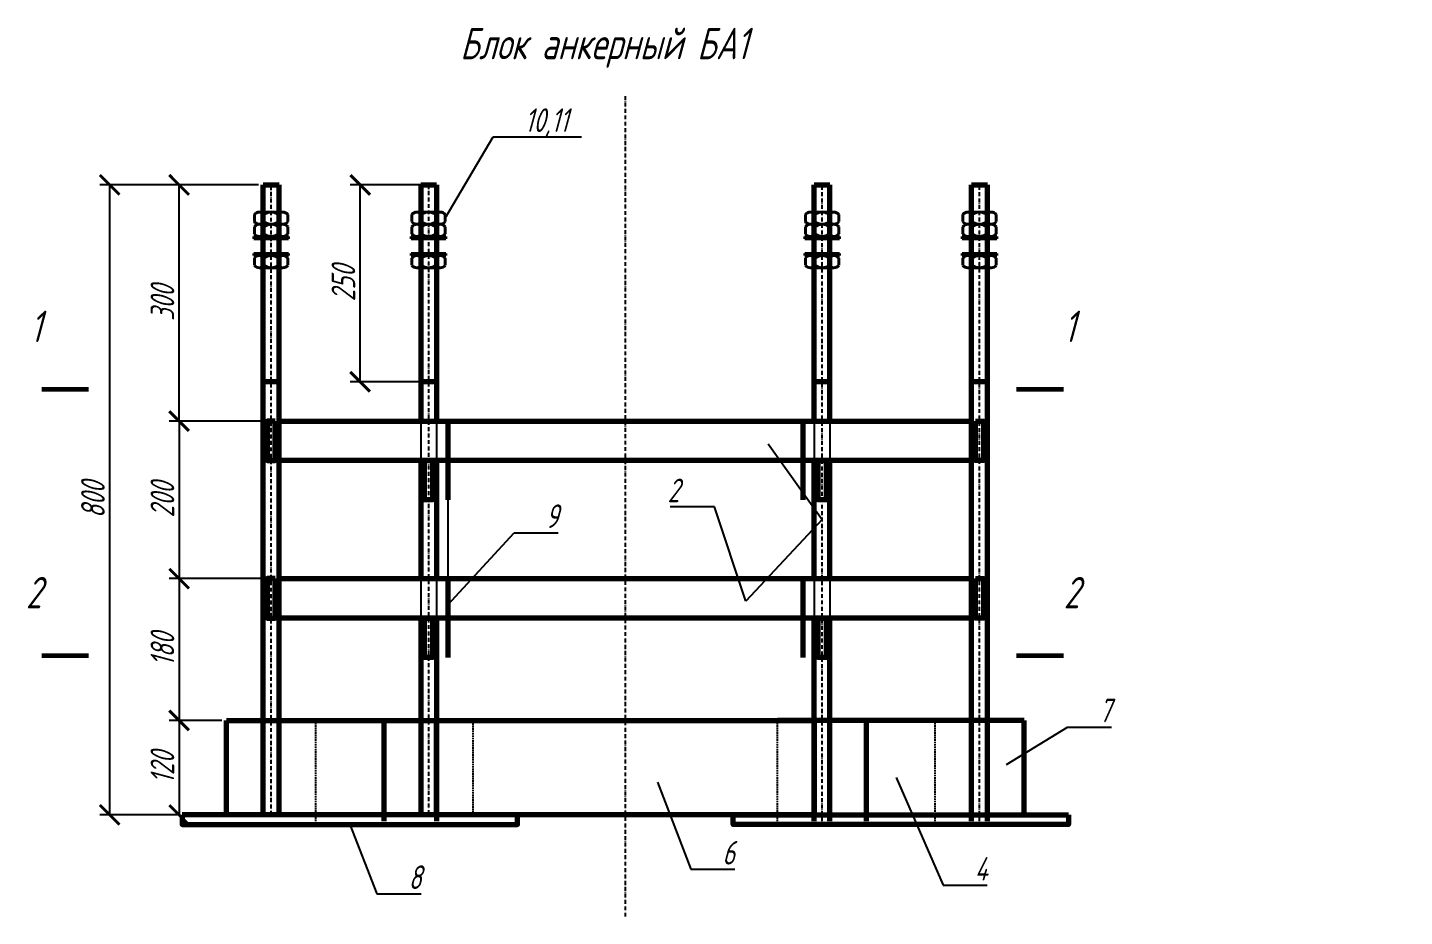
# Model space of a CAD drawing. Header units: millimetres. Extents: x 18535 to 117897, y 11356 to 27315.
# Drawn here: x 27927 to 29676, y 18120 to 19248 of the extents above; entities that cross this region are included whole.
import ezdxf
from ezdxf import colors
from ezdxf.entities.mleader import LeaderData, LeaderLine
from ezdxf.enums import TextEntityAlignment as Align
from ezdxf.math import Vec2, Vec3

# ---------------------------------------------------------------- set-up
doc = ezdxf.new("R2010")
doc.units = ezdxf.units.MM
doc.linetypes.add('ОСЕВАЯ_МЕЛКАЯ', pattern=[8, 5, -1.5, 0, -1.5])
doc.linetypes.add('ШТРИХ_МЕЛКИЙ', pattern=[3, 2, -1])
for name, color, linetype, lineweight in [('Dimensions', 1, 'Continuous', 25), ('Обозначения', 102, 'Continuous', 25), ('Основная', 134, 'Continuous', 70)]:
    doc.layers.add(name, color=color, linetype=linetype, lineweight=lineweight)
doc.styles.add('!Жартун', font='simplex.shx', dxfattribs={"width": 0.7, "oblique": 15, "height": 3})
doc.dimstyles.new('!Жартун_размер', dxfattribs={"dimtxt": 3, "dimasz": 2.5, "dimexe": 1.25, "dimexo": 0.625, "dimtad": 1, "dimdec": 0, "dimtxsty": '!Жартун', "dimblk": 'ARCHTICK', "dimcen": 2.5, "dimaunit": 1, "dimadec": 0, "dimazin": 0, "dimtfac": 1, "dimtdec": 0, "dimtix": 1, "dimtmove": 1, "dimatfit": 2, "dimldrblk": 'NONE', "dimfxl": 1, "dimtfill": 1, "dimlwd": 25, "dimarcsym": 0})

# ---------------------------------------------------------------- blocks, each defined once
blk = doc.blocks.new('гайка')
at = {"lineweight": 40}
for p, q in [((-2.13, 0.33), (-2.13, 1.23)), ((-1.51, 0), (1.51, 0)), ((-1.5, 1.55), (1.51, 1.55)), ((-0.89, 0.32), (-0.89, 1.22)), ((0.89, 0.32), (0.89, 1.22)), ((2.12, 0.33), (2.12, 1.23))]:
    blk.add_line(p, q, dxfattribs=at)
for centre, radius, start, end in [((-1.49, 0.75), 0.798, 90.1886, 142.4612), ((-1.51, 0.75), 0.746, 213.8179, 269.6802), ((-1.51, 0.8), 0.751, 34.7441, 90.11), ((-1.51, 0.75), 0.751, 269.89, 325.2559), ((0.02, 0.09), 1.46, 90.9884, 128.9307), ((0.03, 1.48), 1.48, 231.336, 268.7449), ((0, 0.15), 1.4, 50.2314, 89.8441), ((-0.04, 1.5), 1.5, 271.5883, 308.3361), ((1.51, 0.8), 0.751, 89.89, 145.2559), ((1.51, 0.75), 0.751, 214.7441, 270.11), ((1.49, 0.75), 0.798, 37.5388, 89.8114), ((1.5, 0.75), 0.749, 270.3611, 326.0099)]:
    blk.add_arc(centre, radius, start, end, dxfattribs=at)
blk = doc.blocks.new('шайба')
at = {"lineweight": 40}
for p, q in [((2.19, 0.28), (-2.19, 0.28)), ((-2.19, 0.28), (-2.19, 0)), ((2.19, 0.28), (-2.19, 0.28)), ((-2.19, 0.28), (-2.19, 0)), ((2.19, 0), (-2.19, 0)), ((2.19, 0), (-2.19, 0)), ((-1.49, 0.28), (1.53, 0.28)), ((2.19, 0.28), (2.19, 0)), ((2.19, 0.28), (2.19, 0))]:
    blk.add_line(p, q, dxfattribs=at)
blk = doc.blocks.new('_ArchTick')
at = {"color": 0, "linetype": 'ByBlock', "const_width": 0.15}
blk.add_lwpolyline([(-0.5, -0.5), (0.5, 0.5)], dxfattribs=at)
blk = doc.blocks.new('*D259')
at = {"layer": 'Defpoints', "color": 0, "transparency": 16777216}
for p in [(28031.5, 19048.5), (28226.6, 19048.5), (28123.5, 18248.5)]:
    blk.add_point(p, dxfattribs=at)
at = {"layer": 'Обозначения', "color": 0, "lineweight": -2, "transparency": 16777216}
for p, q in [((28220.4, 19048.5), (28019, 19048.5)), ((28117.3, 18248.5), (28019, 18248.5))]:
    blk.add_line(p, q, dxfattribs=at)
at = {"layer": 'Обозначения', "color": 0, "linetype": 'Continuous', "lineweight": 25, "transparency": 16777216}
blk.add_line((28031.5, 18248.5), (28031.5, 19048.5), dxfattribs=at)
at = {"layer": 'Обозначения', "color": 0, "lineweight": 25, "transparency": 16777216, "xscale": 25, "yscale": 25, "zscale": 25}
for p, rotation in [((28031.5, 19048.5), 90), ((28031.5, 18248.5), 270)]:
    blk.add_blockref('_ArchTick', p, dxfattribs=dict(at, rotation=rotation))
at = {"layer": 'Обозначения', "color": 0, "transparency": 16777216, "insert": (28010.2, 18648.5), "char_height": 30, "attachment_point": 5, "rotation": 90, "style": '!Жартун', "bg_fill": 3, "box_fill_scale": 1.1, "bg_fill_color": 256, "bg_fill_true_color": 13158600, "bg_fill_transparency": 0}
blk.add_mtext('800', dxfattribs=at)
blk = doc.blocks.new('_None')
blk = doc.blocks.new('*D260')
at = {"layer": 'Defpoints', "color": 0, "transparency": 16777216}
for p in [(28119.7, 19048.5), (28226.6, 19048.5), (28231.6, 18748.5)]:
    blk.add_point(p, dxfattribs=at)
at = {"layer": 'Обозначения', "color": 0, "lineweight": -2, "transparency": 16777216}
for p, q in [((28220.4, 19048.5), (28107.2, 19048.5)), ((28225.4, 18748.5), (28107.2, 18748.5))]:
    blk.add_line(p, q, dxfattribs=at)
at = {"layer": 'Обозначения', "color": 0, "linetype": 'Continuous', "lineweight": 25, "transparency": 16777216}
blk.add_line((28119.7, 18748.5), (28119.7, 19048.5), dxfattribs=at)
at = {"layer": 'Обозначения', "color": 0, "lineweight": 25, "transparency": 16777216, "xscale": 25, "yscale": 25, "zscale": 25}
for p, rotation in [((28119.7, 19048.5), 90), ((28119.7, 18748.5), 270)]:
    blk.add_blockref('_ArchTick', p, dxfattribs=dict(at, rotation=rotation))
at = {"layer": 'Обозначения', "color": 0, "transparency": 16777216, "insert": (28098.5, 18898.5), "char_height": 30, "attachment_point": 5, "rotation": 90, "style": '!Жартун', "bg_fill": 3, "box_fill_scale": 1.1, "bg_fill_color": 256, "bg_fill_true_color": 13158600, "bg_fill_transparency": 0}
blk.add_mtext('300', dxfattribs=at)
blk = doc.blocks.new('*D261')
at = {"layer": 'Defpoints', "color": 0, "transparency": 16777216}
for p in [(28349.7, 19048.5), (28446.6, 19048.5), (28446.6, 18798.5)]:
    blk.add_point(p, dxfattribs=at)
at = {"layer": 'Обозначения', "color": 0, "lineweight": -2, "transparency": 16777216}
for p, q in [((28440.4, 19048.5), (28337.2, 19048.5)), ((28440.4, 18798.5), (28337.2, 18798.5))]:
    blk.add_line(p, q, dxfattribs=at)
at = {"layer": 'Обозначения', "color": 0, "linetype": 'Continuous', "lineweight": 25, "transparency": 16777216}
blk.add_line((28349.7, 18798.5), (28349.7, 19048.5), dxfattribs=at)
at = {"layer": 'Обозначения', "color": 0, "lineweight": 25, "transparency": 16777216, "xscale": 25, "yscale": 25, "zscale": 25}
for p, rotation in [((28349.7, 19048.5), 90), ((28349.7, 18798.5), 270)]:
    blk.add_blockref('_ArchTick', p, dxfattribs=dict(at, rotation=rotation))
at = {"layer": 'Обозначения', "color": 0, "transparency": 16777216, "insert": (28328.4, 18923.5), "char_height": 30, "attachment_point": 5, "rotation": 90, "style": '!Жартун', "bg_fill": 3, "box_fill_scale": 1.1, "bg_fill_color": 256, "bg_fill_true_color": 13158600, "bg_fill_transparency": 0}
blk.add_mtext('250', dxfattribs=at)
blk = doc.blocks.new('*D262')
at = {"layer": 'Defpoints', "color": 0, "transparency": 16777216}
for p in [(28231.6, 18748.5), (28119.7, 18548.5), (28231.6, 18548.5)]:
    blk.add_point(p, dxfattribs=at)
at = {"layer": 'Обозначения', "color": 0, "lineweight": -2, "transparency": 16777216}
for p, q in [((28225.4, 18748.5), (28107.2, 18748.5)), ((28225.4, 18548.5), (28107.2, 18548.5))]:
    blk.add_line(p, q, dxfattribs=at)
at = {"layer": 'Обозначения', "color": 0, "linetype": 'Continuous', "lineweight": 25, "transparency": 16777216}
blk.add_line((28119.7, 18748.5), (28119.7, 18548.5), dxfattribs=at)
at = {"layer": 'Обозначения', "color": 0, "lineweight": 25, "transparency": 16777216, "xscale": 25, "yscale": 25, "zscale": 25}
for p, rotation in [((28119.7, 18748.5), 90), ((28119.7, 18548.5), 270)]:
    blk.add_blockref('_ArchTick', p, dxfattribs=dict(at, rotation=rotation))
at = {"layer": 'Обозначения', "color": 0, "transparency": 16777216, "insert": (28098.5, 18648.5), "char_height": 30, "attachment_point": 5, "rotation": 90, "style": '!Жартун', "bg_fill": 3, "box_fill_scale": 1.1, "bg_fill_color": 256, "bg_fill_true_color": 13158600, "bg_fill_transparency": 0}
blk.add_mtext('200', dxfattribs=at)
blk = doc.blocks.new('*D263')
at = {"layer": 'Defpoints', "color": 0, "transparency": 16777216}
for p in [(28231.6, 18548.5), (28119.7, 18368.5), (28180.1, 18368.5)]:
    blk.add_point(p, dxfattribs=at)
at = {"layer": 'Обозначения', "color": 0, "lineweight": -2, "transparency": 16777216}
for p, q in [((28225.4, 18548.5), (28107.2, 18548.5)), ((28173.8, 18368.5), (28107.2, 18368.5))]:
    blk.add_line(p, q, dxfattribs=at)
at = {"layer": 'Обозначения', "color": 0, "linetype": 'Continuous', "lineweight": 25, "transparency": 16777216}
blk.add_line((28119.7, 18548.5), (28119.7, 18368.5), dxfattribs=at)
at = {"layer": 'Обозначения', "color": 0, "lineweight": 25, "transparency": 16777216, "xscale": 25, "yscale": 25, "zscale": 25}
for p, rotation in [((28119.7, 18548.5), 90), ((28119.7, 18368.5), 270)]:
    blk.add_blockref('_ArchTick', p, dxfattribs=dict(at, rotation=rotation))
at = {"layer": 'Обозначения', "color": 0, "transparency": 16777216, "insert": (28098.5, 18458.5), "char_height": 30, "attachment_point": 5, "rotation": 90, "style": '!Жартун', "bg_fill": 3, "box_fill_scale": 1.1, "bg_fill_color": 256, "bg_fill_true_color": 13158600, "bg_fill_transparency": 0}
blk.add_mtext('180', dxfattribs=at)
blk = doc.blocks.new('*D264')
at = {"layer": 'Defpoints', "color": 0, "transparency": 16777216}
for p in [(28180.1, 18368.5), (28119.7, 18248.5), (28123.5, 18248.5)]:
    blk.add_point(p, dxfattribs=at)
at = {"layer": 'Обозначения', "color": 0, "lineweight": -2, "transparency": 16777216}
for p, q in [((28173.8, 18368.5), (28107.2, 18368.5)), ((28117.3, 18248.5), (28107.2, 18248.5))]:
    blk.add_line(p, q, dxfattribs=at)
at = {"layer": 'Обозначения', "color": 0, "linetype": 'Continuous', "lineweight": 25, "transparency": 16777216}
blk.add_line((28119.7, 18368.5), (28119.7, 18248.5), dxfattribs=at)
at = {"layer": 'Обозначения', "color": 0, "lineweight": 25, "transparency": 16777216, "xscale": 25, "yscale": 25, "zscale": 25}
for p, rotation in [((28119.7, 18368.5), 90), ((28119.7, 18248.5), 270)]:
    blk.add_blockref('_ArchTick', p, dxfattribs=dict(at, rotation=rotation))
at = {"layer": 'Обозначения', "color": 0, "transparency": 16777216, "insert": (28098.5, 18308.5), "char_height": 30, "attachment_point": 5, "rotation": 90, "style": '!Жартун', "bg_fill": 3, "box_fill_scale": 1.1, "bg_fill_color": 256, "bg_fill_true_color": 13158600, "bg_fill_transparency": 0}
blk.add_mtext('120', dxfattribs=at)

msp = doc.modelspace()

# ---------------------------------------------------------------- linework, layer by layer
at = {"layer": 'Обозначения', "linetype": 'ОСЕВАЯ_МЕЛКАЯ'}
for points in [[(28686.6, 19161.1), (28686.6, 18119.6)], [(28236.6, 18248.5), (28236.6, 19048.5)], [(28436.6, 19048.5), (28436.6, 18248.5)], [(28936.6, 18240.5), (28936.6, 19048.5)], [(29136.6, 18240.5), (29136.6, 19048.5)]]:
    msp.add_lwpolyline(points, dxfattribs=at)
at = {"layer": 'Обозначения'}
for points in [[(29183.5, 18788.8, 6, 6, 0), (29243.5, 18788.8, 6, 6, 0), (29223.5, 18788.8, 0, 8, 0), (29223.5, 18828.8, 0, 0, 0), (29223.5, 18888.8, 0, 0, 0)], [(29183.5, 18450.7, 6, 6, 0), (29243.5, 18450.7, 6, 6, 0), (29223.5, 18450.7, 0, 8, 0), (29223.5, 18490.7, 0, 0, 0), (29223.5, 18550.7, 0, 0, 0)]]:
    msp.add_lwpolyline(points, format="xyseb", dxfattribs=at)
for points in [[(28426.6, 18748.5), (28426.6, 18698.5)], [(28446.6, 18748.5), (28446.6, 18698.5)], [(28926.6, 18748.5), (28926.6, 18698.5)], [(28946.6, 18748.5), (28946.6, 18698.5)], [(28426.6, 18548.5), (28426.6, 18498.5)], [(28446.6, 18548.5), (28446.6, 18498.5)], [(28926.6, 18548.5), (28926.6, 18498.5)], [(28946.6, 18548.5), (28946.6, 18498.5)]]:
    msp.add_lwpolyline(points, dxfattribs=at)
at = {"layer": 'Обозначения', "linetype": 'ШТРИХ_МЕЛКИЙ'}
for points in [[(28293.2, 18240.5), (28293.2, 18368.5)], [(28493.2, 18248.5), (28493.2, 18368.5)], [(28880.1, 18240.5), (28880.1, 18368.5)], [(29080.1, 18240.5), (29080.1, 18368.5)]]:
    msp.add_lwpolyline(points, dxfattribs=at)
at = {"layer": 'Основная'}
for points in [[(28226.6, 19048.5), (28246.6, 19048.5)], [(28226.6, 18248.5), (28226.6, 19048.5)], [(28246.6, 18248.5), (28246.6, 19048.5)], [(28426.6, 19048.5), (28426.6, 18748.5)], [(28426.6, 19048.5), (28446.6, 19048.5)], [(28446.6, 19048.5), (28446.6, 18748.5)], [(28926.6, 19048.5), (28946.6, 19048.5)], [(28926.6, 18748.5), (28926.6, 19048.5)], [(28946.6, 18748.5), (28946.6, 19048.5)], [(29126.6, 18240.5), (29126.6, 19048.5)], [(29126.6, 19048.5), (29146.6, 19048.5)], [(29146.6, 18240.5), (29146.6, 19048.5)], [(28246.6, 18798.5), (28226.6, 18798.5)], [(28446.6, 18798.5), (28426.6, 18798.5)], [(28946.6, 18798.5), (28926.6, 18798.5)], [(29146.6, 18798.5), (29126.6, 18798.5)], [(28461.1, 18748.5), (28461.1, 18648.5)], [(28912.2, 18748.5), (28912.2, 18648.5)], [(28426.6, 18698.5), (28426.6, 18548.5)], [(28446.6, 18698.5), (28446.6, 18548.5)], [(28926.6, 18548.5), (28926.6, 18698.5)], [(28946.6, 18548.5), (28946.6, 18698.5)], [(28461.1, 18548.5), (28461.1, 18448.5)], [(28912.2, 18548.5), (28912.2, 18448.5)], [(28426.6, 18498.5), (28426.6, 18248.5)], [(28446.6, 18498.5), (28446.6, 18240.5)], [(28926.6, 18240.5), (28926.6, 18498.5)], [(28946.6, 18240.5), (28946.6, 18498.5)], [(28180.1, 18368.5), (28493.2, 18368.5)], [(28180.1, 18248.5), (28180.1, 18368.5)], [(28380.1, 18240.5), (28380.1, 18368.5)], [(29193.2, 18368.5), (28880.1, 18368.5)], [(28993.2, 18240.5), (28993.2, 18368.5)], [(29193.2, 18248.5), (29193.2, 18368.5)], [(28493.2, 18248.5), (28180.1, 18248.5)], [(28880.1, 18248.5), (29193.2, 18248.5)]]:
    msp.add_lwpolyline(points, dxfattribs=at)
for points in [[(28246.6, 18748.5), (29126.6, 18748.5), (29126.6, 18698.5), (28246.6, 18698.5)], [(29131.6, 18748.5), (29141.6, 18748.5), (29141.6, 18698.5), (29131.6, 18698.5)], [(28431.6, 18698.5), (28441.6, 18698.5), (28441.6, 18648.5), (28431.6, 18648.5)], [(28931.6, 18698.5), (28941.6, 18698.5), (28941.6, 18648.5), (28931.6, 18648.5)], [(28246.6, 18548.5), (29126.6, 18548.5), (29126.6, 18498.5), (28246.6, 18498.5)], [(29131.6, 18548.5), (29141.6, 18548.5), (29141.6, 18498.5), (29131.6, 18498.5)], [(28431.6, 18498.5), (28441.6, 18498.5), (28441.6, 18448.5), (28431.6, 18448.5)], [(28931.6, 18498.5), (28941.6, 18498.5), (28941.6, 18448.5), (28931.6, 18448.5)], [(28446.6, 18368.5), (28926.6, 18368.5), (28926.6, 18248.5), (28446.6, 18248.5)], [(28123.5, 18248.5), (28123.5, 18236.5), (28549.8, 18236.5), (28549.8, 18248.5)], [(29249.8, 18248.5), (29249.8, 18236.5), (28823.5, 18236.5), (28823.5, 18248.5)]]:
    msp.add_lwpolyline(points, close=True, dxfattribs=at)

# ---------------------------------------------------------------- block references
at = {"layer": 'Dimensions', "xscale": 10, "yscale": 10, "zscale": 10}
for name, p in [('гайка', (28236.6, 18998.5)), ('гайка', (28236.6, 18983)), ('гайка', (28436.6, 18998.5)), ('гайка', (28436.6, 18983)), ('гайка', (28936.6, 18998.5)), ('гайка', (28936.6, 18983)), ('гайка', (29136.6, 18998.5)), ('гайка', (29136.6, 18983)), ('шайба', (28236.6, 18980.2)), ('шайба', (28436.6, 18980.2)), ('шайба', (28936.6, 18980.2)), ('шайба', (29136.6, 18980.2))]:
    msp.add_blockref(name, p, dxfattribs=at)
at = {"layer": 'Dimensions', "xscale": -10, "yscale": 10, "zscale": 10, "rotation": 180}
for name, p in [('шайба', (28236.6, 18961.5)), ('гайка', (28236.6, 18958.7)), ('шайба', (28436.6, 18961.5)), ('гайка', (28436.6, 18958.7)), ('шайба', (28936.6, 18961.5)), ('гайка', (28936.6, 18958.7)), ('шайба', (29136.6, 18961.5)), ('гайка', (29136.6, 18958.7))]:
    msp.add_blockref(name, p, dxfattribs=at)

# ---------------------------------------------------------------- texts
at = {"layer": 'Обозначения', "style": '!Жартун', "oblique": 15, "width": 0.7}
for s, p in [('1', (27944.9, 18848.8)), ('2', (27944.9, 18510.7))]:
    msp.add_text(s, height=40, dxfattribs=at).set_placement(p, align=Align.RIGHT)
for s, p in [('1', (29243.5, 18848.8)), ('2', (29243.5, 18510.7))]:
    msp.add_text(s, height=40, dxfattribs=at).set_placement(p)
at = {"layer": 'Обозначения', "insert": (28448.7, 19248), "char_height": 40, "attachment_point": 1, "style": '!Жартун'}
msp.add_mtext_dynamic_manual_height_columns('\\pi27.98288;Блок анкерный БА1', width=469.35, gutter_width=150, heights=[0], dxfattribs=at)

# ---------------------------------------------------------------- leaders
at = {"layer": 'Обозначения'}
ml = msp.add_multileader_mtext('Standard', dxfattribs=at)
ml.set_content('10,11', color=256, style='!Жартун')
ml.set_leader_properties()
ml.set_arrow_properties(name='NONE')
ml.build(insert=Vec2(0, 0))
ml.multileader.update_dxf_attribs({"text_left_attachment_type": 6, "text_right_attachment_type": 6, "dogleg_length": 2, "arrow_head_size": 25, "scale": 10})
ctx = ml.context
ctx.base_point, ctx.scale, ctx.char_height, ctx.arrow_head_size, ctx.landing_gap_size, ctx.plane_origin = Vec3(28538.7, 19109.7), 10, 30, 25, 20, Vec3(28457.9, 19006.3)
ctx.left_attachment, ctx.right_attachment = 6, 6
notes = []
notes.append((ctx, [(0, (1, 1, 0), (28518.7, 19109.7), (1, 0), 20, [(0, [(28457.9, 19006.3)], 0, [])])]))
ctx.mtext.insert, ctx.mtext.flow_direction = Vec3(28558.7, 19145.7), 5
ml = msp.add_multileader_mtext('Standard', dxfattribs=at)
ml.set_content('2', color=256, style='!Жартун')
ml.set_leader_properties()
ml.set_arrow_properties(name='NONE')
ml.build(insert=Vec2(0, 0))
ml.multileader.update_dxf_attribs({"text_left_attachment_type": 6, "text_right_attachment_type": 6, "dogleg_length": 2, "arrow_head_size": 25, "scale": 10})
ctx = ml.context
ctx.base_point, ctx.scale, ctx.char_height, ctx.arrow_head_size, ctx.landing_gap_size, ctx.plane_origin = Vec3(28720.3, 18639.5), 10, 30, 25, 20, Vec3(28868.1, 18719.5)
ctx.left_attachment, ctx.right_attachment = 6, 6
notes.append((ctx, [(0, (1, 1, 0), (28799.8, 18639.5), (-1, 0), 20, [(2, [(28868.1, 18719.5), (28936.6, 18623.5), (28839.8, 18520)], 0, [])])]))
ctx.mtext.insert, ctx.mtext.flow_direction = Vec3(28740.3, 18675.5), 5
ml = msp.add_multileader_mtext('Standard', dxfattribs=at)
ml.set_content('9', color=256, style='!Жартун')
ml.set_leader_properties()
ml.set_arrow_properties(name='NONE')
ml.build(insert=Vec2(0, 0))
ml.multileader.update_dxf_attribs({"text_left_attachment_type": 6, "text_right_attachment_type": 6, "dogleg_length": 2, "arrow_head_size": 25, "scale": 10})
ctx = ml.context
ctx.base_point, ctx.scale, ctx.char_height, ctx.arrow_head_size, ctx.landing_gap_size, ctx.plane_origin = Vec3(28565.3, 18606.8), 10, 30, 25, 20, Vec3(28461.1, 18682.1)
ctx.left_attachment, ctx.right_attachment = 6, 6
notes.append((ctx, [(0, (1, 1, 0), (28545.3, 18606.8), (1, 0), 20, [(1, [(28461.1, 18682.1), (28461.1, 18515.1)], 0, [])])]))
ctx.mtext.insert, ctx.mtext.flow_direction = Vec3(28585.3, 18642.8), 5
ml = msp.add_multileader_mtext('Standard', dxfattribs=at)
ml.set_content('7', color=256, style='!Жартун')
ml.set_leader_properties()
ml.set_arrow_properties(name='NONE')
ml.build(insert=Vec2(0, 0))
ml.multileader.update_dxf_attribs({"text_left_attachment_type": 6, "text_right_attachment_type": 6, "dogleg_length": 2, "arrow_head_size": 25, "scale": 10})
ctx = ml.context
ctx.base_point, ctx.scale, ctx.char_height, ctx.arrow_head_size, ctx.landing_gap_size, ctx.plane_origin = Vec3(29268.3, 18360.1), 10, 30, 25, 20, Vec3(29170.7, 18312.7)
ctx.left_attachment, ctx.right_attachment = 6, 6
notes.append((ctx, [(0, (1, 1, 0), (29248.3, 18360.1), (1, 0), 20, [(0, [(29170.7, 18312.7)], 0, [])])]))
ctx.mtext.insert, ctx.mtext.width, ctx.mtext.flow_direction = Vec3(29288.3, 18396.1), 38.815, 5
ml = msp.add_multileader_mtext('Standard', dxfattribs=at)
ml.set_content('6', color=256, style='!Жартун')
ml.set_leader_properties()
ml.set_arrow_properties(name='NONE')
ml.build(insert=Vec2(0, 0))
ml.multileader.update_dxf_attribs({"text_left_attachment_type": 6, "text_right_attachment_type": 6, "dogleg_length": 2, "arrow_head_size": 25, "scale": 10})
ctx = ml.context
ctx.base_point, ctx.scale, ctx.char_height, ctx.arrow_head_size, ctx.landing_gap_size, ctx.plane_origin = Vec3(28789.8, 18179.5), 10, 30, 25, 20, Vec3(28727.6, 18290.2)
ctx.left_attachment, ctx.right_attachment = 6, 6
notes.append((ctx, [(0, (1, 1, 0), (28769.8, 18179.5), (1, 0), 20, [(0, [(28727.6, 18290.2)], 0, [])])]))
ctx.mtext.insert, ctx.mtext.flow_direction = Vec3(28809.8, 18215.5), 5
ml = msp.add_multileader_mtext('Standard', dxfattribs=at)
ml.set_content('4', color=256, style='!Жартун')
ml.set_leader_properties()
ml.set_arrow_properties(name='NONE')
ml.build(insert=Vec2(0, 0))
ml.multileader.update_dxf_attribs({"text_left_attachment_type": 6, "text_right_attachment_type": 6, "dogleg_length": 2, "arrow_head_size": 25, "scale": 10})
ctx = ml.context
ctx.base_point, ctx.scale, ctx.char_height, ctx.arrow_head_size, ctx.landing_gap_size, ctx.plane_origin = Vec3(29110.4, 18159.1), 10, 30, 25, 20, Vec3(29030.6, 18296.1)
ctx.left_attachment, ctx.right_attachment = 6, 6
notes.append((ctx, [(0, (1, 1, 0), (29090.4, 18159.1), (1, 0), 20, [(0, [(29030.6, 18296.1)], 0, [])])]))
ctx.mtext.insert, ctx.mtext.flow_direction = Vec3(29130.4, 18195.1), 5
ml = msp.add_multileader_mtext('Standard', dxfattribs=at)
ml.set_content('8', color=256, style='!Жартун')
ml.set_leader_properties()
ml.set_arrow_properties(name='NONE')
ml.build(insert=Vec2(0, 0))
ml.multileader.update_dxf_attribs({"text_left_attachment_type": 6, "text_right_attachment_type": 6, "dogleg_length": 2, "arrow_head_size": 25, "scale": 10})
ctx = ml.context
ctx.base_point, ctx.scale, ctx.char_height, ctx.arrow_head_size, ctx.landing_gap_size, ctx.plane_origin = Vec3(28391.1, 18148.4), 10, 30, 25, 20, Vec3(28336.6, 18236.5)
ctx.left_attachment, ctx.right_attachment = 6, 6
notes.append((ctx, [(0, (1, 1, 0), (28371.1, 18148.4), (1, 0), 20, [(0, [(28336.6, 18236.5)], 0, [])])]))
ctx.mtext.insert, ctx.mtext.flow_direction = Vec3(28411.1, 18184.4), 5
for ctx, leaders in notes:
    for number, flags, end, landing, length, lines in leaders:
        leader = LeaderData()
        leader.index, (leader.has_last_leader_line, leader.has_dogleg_vector, leader.attachment_direction) = number, flags
        leader.last_leader_point, leader.dogleg_vector, leader.dogleg_length = Vec3(end), Vec3(landing), length
        for number, points, colour, breaks in lines:
            line = LeaderLine()
            line.index, line.vertices, line.color, line.breaks = number, Vec3.list(points), colors.encode_raw_color(colour), breaks
            leader.lines.append(line)
        ctx.leaders.append(leader)

# ---------------------------------------------------------------- next in the draw order: dimensions: what is measured, and where the dimension line sits
for base, p1, p2, picture, middle in [((28031.5, 19048.5), (28123.5, 18248.5), (28226.6, 19048.5), '*D259', (28010.2, 18648.5)), ((28349.7, 19048.5), (28446.6, 18798.5), (28446.6, 19048.5), '*D261', (28328.4, 18923.5))]:
    dim = msp.add_linear_dim(base=base, p1=p1, p2=p2, angle=90, dimstyle='!Жартун_размер', dxfattribs=at)
    dim.commit()
    dim.dimension.update_dxf_attribs({"geometry": picture, "text_midpoint": middle})

# ---------------------------------------------------------------- next in the draw order: linework, layer by layer
for points in [[(28004.9, 18788.8, 6, 6, 0), (27944.9, 18788.8, 6, 6, 0), (27964.9, 18788.8, 0, 8, 0), (27964.9, 18828.8, 0, 0, 0), (27964.9, 18888.8, 0, 0, 0)], [(28004.9, 18450.7, 6, 6, 0), (27944.9, 18450.7, 6, 6, 0), (27964.9, 18450.7, 0, 8, 0), (27964.9, 18490.7, 0, 0, 0), (27964.9, 18550.7, 0, 0, 0)]]:
    msp.add_lwpolyline(points, format="xyseb", dxfattribs=at)

# ---------------------------------------------------------------- next in the draw order: dimensions: what is measured, and where the dimension line sits
dim = msp.add_linear_dim(base=(28119.7, 19048.5), p1=(28231.6, 18748.5), p2=(28226.6, 19048.5), angle=90, dimstyle='!Жартун_размер', dxfattribs=at)
dim.commit()
dim.dimension.update_dxf_attribs({"geometry": '*D260', "text_midpoint": (28098.5, 18898.5)})

# ---------------------------------------------------------------- next in the draw order: dimensions: what is measured, and where the dimension line sits
dim = msp.add_linear_dim(base=(28119.7, 18548.5), p1=(28231.6, 18748.5), p2=(28231.6, 18548.5), angle=90, dimstyle='!Жартун_размер', dxfattribs=at)
dim.commit()
dim.dimension.update_dxf_attribs({"geometry": '*D262', "text_midpoint": (28098.5, 18648.5)})

# ---------------------------------------------------------------- next in the draw order: linework, layer by layer
at = {"layer": 'Основная'}
msp.add_lwpolyline([(28241.6, 18748.5), (28231.6, 18748.5), (28231.6, 18698.5), (28241.6, 18698.5)], close=True, dxfattribs=at)

# ---------------------------------------------------------------- next in the draw order: dimensions: what is measured, and where the dimension line sits
at = {"layer": 'Обозначения'}
dim = msp.add_linear_dim(base=(28119.7, 18368.5), p1=(28231.6, 18548.5), p2=(28180.1, 18368.5), angle=90, dimstyle='!Жартун_размер', dxfattribs=at)
dim.commit()
dim.dimension.update_dxf_attribs({"geometry": '*D263', "text_midpoint": (28098.5, 18458.5)})

# ---------------------------------------------------------------- next in the draw order: linework, layer by layer
at = {"layer": 'Основная'}
msp.add_lwpolyline([(28241.6, 18548.5), (28231.6, 18548.5), (28231.6, 18498.5), (28241.6, 18498.5)], close=True, dxfattribs=at)

# ---------------------------------------------------------------- next in the draw order: dimensions: what is measured, and where the dimension line sits
at = {"layer": 'Обозначения'}
dim = msp.add_linear_dim(base=(28119.7, 18248.5), p1=(28180.1, 18368.5), p2=(28123.5, 18248.5), angle=90, dimstyle='!Жартун_размер', dxfattribs=at)
dim.commit()
dim.dimension.update_dxf_attribs({"geometry": '*D264', "text_midpoint": (28098.5, 18308.5)})

doc.saveas('drawing.dxf')
